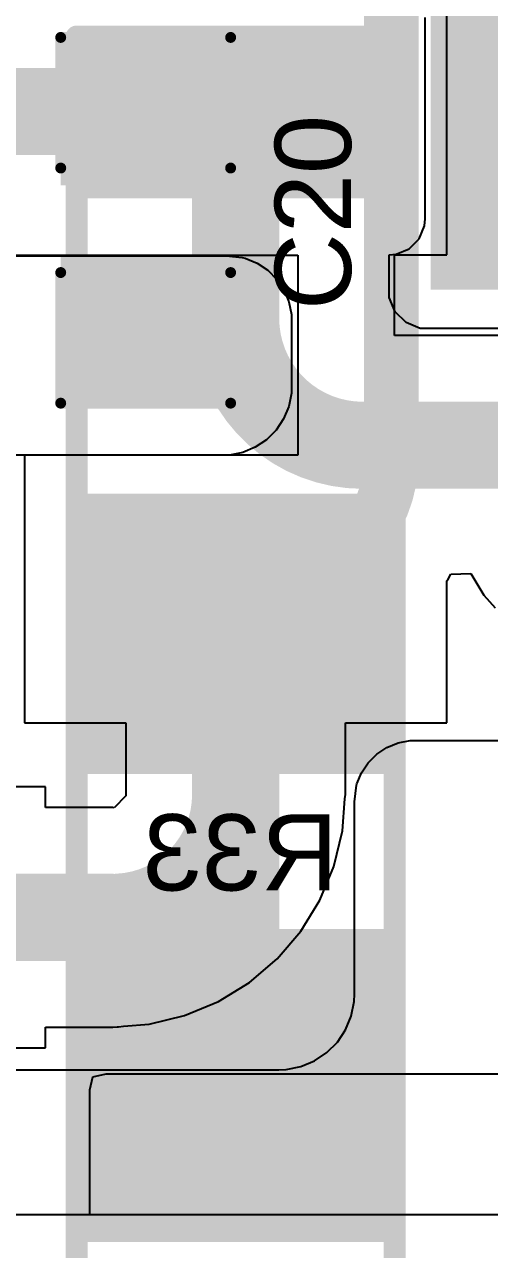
# Model space of a CAD drawing. Header units: inches. Extents: x 0 to 276, y 0 to 124.
# Drawn here: x 49.92 to 55.34, y 42.93 to 57.22 of the extents above; entities that cross this region are included whole.
import ezdxf

# ---------------------------------------------------------------- set-up
doc = ezdxf.new("R2010")
doc.units = ezdxf.units.IN
for name, color, linetype in [('Bottom Layer', 5, 'Continuous'), ('Bottom Overlay', 54, 'Continuous'), ('Bottom Paste', 16, 'Continuous'), ('Bottom Solder', 6, 'Continuous'), ('Top Layer', 1, 'Continuous'), ('Top Overlay', 2, 'Continuous'), ('Top Paste', 8, 'Continuous'), ('Top Solder', 216, 'Continuous')]:
    doc.layers.add(name, color=color, linetype=linetype)
doc.styles.add('Arial', font='', dxfattribs={"height": 0.2})
doc.styles.get('Arial').set_extended_font_data('Arial')

# ---------------------------------------------------------------- blocks, each defined once
blk = doc.blocks.new('RES_2512_17')
at = {"layer": 'Top Layer'}
for points in [[(-4.04999825, 1.70000041), (-2.44999891, 1.70000041), (-2.44999891, -1.70000041), (-4.04999825, -1.70000041)], [(2.45000145, 1.70000041), (4.050000789999999, 1.70000041), (4.050000789999999, -1.70000041), (2.45000145, -1.70000041)]]:
    blk.add_hatch(color=1, dxfattribs=at).paths.add_polyline_path(points)
at = {"layer": 'Top Paste'}
for points in [[(-4.04999825, 1.70000041), (-2.44999891, 1.70000041), (-2.44999891, -1.70000041), (-4.04999825, -1.70000041)], [(2.45000145, 1.70000041), (4.050000789999999, 1.70000041), (4.050000789999999, -1.70000041), (2.45000145, -1.70000041)]]:
    blk.add_hatch(color=8, dxfattribs=at).paths.add_polyline_path(points)
at = {"layer": 'Top Solder'}
for points in [[(-4.15159825, 1.80160041), (-2.34839891, 1.80160041), (-2.34839891, -1.80160041), (-4.15159825, -1.80160041)], [(2.34840145, 1.80160041), (4.15160079, 1.80160041), (4.15160079, -1.80160041), (2.34840145, -1.80160041)]]:
    blk.add_hatch(color=216, dxfattribs=at).paths.add_polyline_path(points)
at = {"layer": 'Top Overlay', "const_width": 0.254}
for points in [[(-4.2418, 1.8542), (4.236557439999999, 1.8542)], [(-4.2418, 1.8542), (-4.2418, -1.8542)], [(4.236557439999999, 1.8542), (4.236557439999999, -1.8542)], [(-4.2418, -1.8542), (4.236557439999999, -1.8542)]]:
    blk.add_lwpolyline(points, dxfattribs=at)
at = {"layer": 'Top Overlay', "const_width": 0.127}
for points in [[(-4.3053, 1.8542, 1), (-4.1783, 1.8542, 1)], [(-4.3053, 1.8542, 1), (-4.1783, 1.8542, 1)], [(4.17305744, 1.8542, 1), (4.30005744, 1.8542, 1)], [(4.17305744, 1.8542, 1), (4.30005744, 1.8542, 1)], [(-4.3053, -1.8542, 1), (-4.1783, -1.8542, 1)], [(-4.3053, -1.8542, 1), (-4.1783, -1.8542, 1)], [(4.17305744, -1.8542, 1), (4.30005744, -1.8542, 1)], [(4.17305744, -1.8542, 1), (4.30005744, -1.8542, 1)]]:
    blk.add_lwpolyline(points, format="xyb", close=True, dxfattribs=at)
blk = doc.blocks.new('RES_2512_B_20')
at = {"layer": 'Bottom Layer'}
for points in [[(-4.04999825, 1.70000041), (-2.44999891, 1.70000041), (-2.44999891, -1.70000041), (-4.04999825, -1.70000041)], [(2.45000145, 1.70000041), (4.050000789999999, 1.70000041), (4.050000789999999, -1.70000041), (2.45000145, -1.70000041)]]:
    blk.add_hatch(color=5, dxfattribs=at).paths.add_polyline_path(points)
at = {"layer": 'Bottom Paste'}
for points in [[(-4.04999825, 1.70000041), (-2.44999891, 1.70000041), (-2.44999891, -1.70000041), (-4.04999825, -1.70000041)], [(2.45000145, 1.70000041), (4.050000789999999, 1.70000041), (4.050000789999999, -1.70000041), (2.45000145, -1.70000041)]]:
    blk.add_hatch(color=16, dxfattribs=at).paths.add_polyline_path(points)
at = {"layer": 'Bottom Solder'}
for points in [[(-4.15159825, 1.80160041), (-2.34839891, 1.80160041), (-2.34839891, -1.80160041), (-4.15159825, -1.80160041)], [(2.34840145, 1.80160041), (4.15160079, 1.80160041), (4.15160079, -1.80160041), (2.34840145, -1.80160041)]]:
    blk.add_hatch(color=6, dxfattribs=at).paths.add_polyline_path(points)
at = {"layer": 'Bottom Overlay', "const_width": 0.254}
for points in [[(-4.2418, 1.8542), (4.236557439999999, 1.8542)], [(-4.2418, 1.8542), (-4.2418, -1.8542)], [(4.236557439999999, 1.8542), (4.236557439999999, -1.8542)], [(-4.2418, -1.8542), (4.236557439999999, -1.8542)]]:
    blk.add_lwpolyline(points, dxfattribs=at)
at = {"layer": 'Bottom Overlay', "const_width": 0.127}
for points in [[(-4.3053, 1.8542, 1), (-4.1783, 1.8542, 1)], [(-4.3053, 1.8542, 1), (-4.1783, 1.8542, 1)], [(4.17305744, 1.8542, 1), (4.30005744, 1.8542, 1)], [(4.17305744, 1.8542, 1), (4.30005744, 1.8542, 1)], [(-4.3053, -1.8542, 1), (-4.1783, -1.8542, 1)], [(-4.3053, -1.8542, 1), (-4.1783, -1.8542, 1)], [(4.17305744, -1.8542, 1), (4.30005744, -1.8542, 1)], [(4.17305744, -1.8542, 1), (4.30005744, -1.8542, 1)]]:
    blk.add_lwpolyline(points, format="xyb", close=True, dxfattribs=at)
blk = doc.blocks.new('RES_2512_B_21')
at = {"layer": 'Bottom Layer'}
for points in [[(-4.04999825, 1.70000041), (-2.44999891, 1.70000041), (-2.44999891, -1.70000041), (-4.04999825, -1.70000041)], [(2.45000145, 1.70000041), (4.050000789999999, 1.70000041), (4.050000789999999, -1.70000041), (2.45000145, -1.70000041)]]:
    blk.add_hatch(color=5, dxfattribs=at).paths.add_polyline_path(points)
at = {"layer": 'Bottom Paste'}
for points in [[(-4.04999825, 1.70000041), (-2.44999891, 1.70000041), (-2.44999891, -1.70000041), (-4.04999825, -1.70000041)], [(2.45000145, 1.70000041), (4.050000789999999, 1.70000041), (4.050000789999999, -1.70000041), (2.45000145, -1.70000041)]]:
    blk.add_hatch(color=16, dxfattribs=at).paths.add_polyline_path(points)
at = {"layer": 'Bottom Solder'}
for points in [[(-4.15159825, 1.80160041), (-2.34839891, 1.80160041), (-2.34839891, -1.80160041), (-4.15159825, -1.80160041)], [(2.34840145, 1.80160041), (4.15160079, 1.80160041), (4.15160079, -1.80160041), (2.34840145, -1.80160041)]]:
    blk.add_hatch(color=6, dxfattribs=at).paths.add_polyline_path(points)
at = {"layer": 'Bottom Overlay', "const_width": 0.254}
for points in [[(-4.2418, 1.8542), (4.236557439999999, 1.8542)], [(-4.2418, 1.8542), (-4.2418, -1.8542)], [(4.236557439999999, 1.8542), (4.236557439999999, -1.8542)], [(-4.2418, -1.8542), (4.236557439999999, -1.8542)]]:
    blk.add_lwpolyline(points, dxfattribs=at)
at = {"layer": 'Bottom Overlay', "const_width": 0.127}
for points in [[(-4.3053, 1.8542, 1), (-4.1783, 1.8542, 1)], [(-4.3053, 1.8542, 1), (-4.1783, 1.8542, 1)], [(4.17305744, 1.8542, 1), (4.30005744, 1.8542, 1)], [(4.17305744, 1.8542, 1), (4.30005744, 1.8542, 1)], [(-4.3053, -1.8542, 1), (-4.1783, -1.8542, 1)], [(-4.3053, -1.8542, 1), (-4.1783, -1.8542, 1)], [(4.17305744, -1.8542, 1), (4.30005744, -1.8542, 1)], [(4.17305744, -1.8542, 1), (4.30005744, -1.8542, 1)]]:
    blk.add_lwpolyline(points, format="xyb", close=True, dxfattribs=at)
blk = doc.blocks.new('C___1206_36')
at = {"layer": 'Top Layer'}
for points in [[(-2.03199746, 0.889), (-0.50799746, 0.889), (-0.50799746, -0.889), (-2.03199746, -0.889)], [(0.50799746, 0.889), (2.03199746, 0.889), (2.03199746, -0.889), (0.50799746, -0.889)]]:
    blk.add_hatch(color=1, dxfattribs=at).paths.add_polyline_path(points)
at = {"layer": 'Top Paste'}
for points in [[(-2.03199746, 0.889), (-0.50799746, 0.889), (-0.50799746, -0.889), (-2.03199746, -0.889)], [(0.50799746, 0.889), (2.03199746, 0.889), (2.03199746, -0.889), (0.50799746, -0.889)]]:
    blk.add_hatch(color=8, dxfattribs=at).paths.add_polyline_path(points)
at = {"layer": 'Top Solder'}
for points in [[(-2.13359746, 0.9905999999999999), (-0.40639746, 0.9905999999999999), (-0.40639746, -0.9905999999999999), (-2.13359746, -0.9905999999999999)], [(0.40639746, 0.9905999999999999), (2.13359746, 0.9905999999999999), (2.13359746, -0.9905999999999999), (0.40639746, -0.9905999999999999)]]:
    blk.add_hatch(color=216, dxfattribs=at).paths.add_polyline_path(points)
at = {"layer": 'Top Overlay', "const_width": 0.127}
for points in [[(-2.1336, 0.9905999999999999), (-0.6096, 0.9905999999999999)], [(-2.1336, 0.9905999999999999), (-2.1336, -0.9905999999999999)], [(0.6096, 0.9905999999999999), (2.1336, 0.9905999999999999)], [(2.1336, 0.9905999999999999), (2.1336, -0.9905999999999999)], [(-2.1336, -0.9905999999999999), (-0.6096, -0.9905999999999999)], [(0.6096, -0.9905999999999999), (2.1336, -0.9905999999999999)]]:
    blk.add_lwpolyline(points, dxfattribs=at)
at = {"layer": 'Top Overlay', "const_width": 0.0635}
for points in [[(-2.16535, 0.9905999999999999, 1), (-2.10185, 0.9905999999999999, 1)], [(-2.16535, 0.9905999999999999, 1), (-2.10185, 0.9905999999999999, 1)], [(-0.64135, 0.9905999999999999, 1), (-0.57785, 0.9905999999999999, 1)], [(0.57785, 0.9905999999999999, 1), (0.64135, 0.9905999999999999, 1)], [(2.10185, 0.9905999999999999, 1), (2.16535, 0.9905999999999999, 1)], [(2.10185, 0.9905999999999999, 1), (2.16535, 0.9905999999999999, 1)], [(-2.16535, -0.9905999999999999, 1), (-2.10185, -0.9905999999999999, 1)], [(-2.16535, -0.9905999999999999, 1), (-2.10185, -0.9905999999999999, 1)], [(-0.64135, -0.9905999999999999, 1), (-0.57785, -0.9905999999999999, 1)], [(0.57785, -0.9905999999999999, 1), (0.64135, -0.9905999999999999, 1)], [(2.10185, -0.9905999999999999, 1), (2.16535, -0.9905999999999999, 1)], [(2.10185, -0.9905999999999999, 1), (2.16535, -0.9905999999999999, 1)]]:
    blk.add_lwpolyline(points, format="xyb", close=True, dxfattribs=at)

msp = doc.modelspace()

# ---------------------------------------------------------------- hatches: boundary and pattern name
at = {"layer": 'Bottom Layer'}
msp.add_hatch(color=5, dxfattribs=at).paths.add_polyline_path([(54.65275582, 54.1266507), (55.71879381999999, 54.1266507), (55.71879381999999, 57.95362297999999), (54.65275582, 57.95362297999999)])

# ---------------------------------------------------------------- linework, layer by layer
for p, q in [((54.84083265999999, 54.53369332), (54.84083265999999, 57.65769012)), ((54.58925581999999, 54.95341562), (54.58925581999999, 57.30146781999999)), ((54.58118878, 54.87152855999999), (54.58925074, 54.95341307999999)), ((54.58925074, 54.95341307999999), (54.58925581999999, 54.95341562)), ((54.58925581999999, 54.95341562), (54.58925581999999, 54.95341562)), ((54.51851681999999, 54.72022837999999), (54.58118878, 54.87152855999999)), ((54.2514155, 54.54175528), (54.40271568, 54.60442724)), ((54.40271568, 54.60442724), (54.51851681999999, 54.72022837999999)), ((54.16953098, 54.53369332), (54.2514155, 54.54175528)), ((54.16953352, 54.1266507), (54.16953098, 54.53369332)), ((54.23303352, 53.59306528), (54.23303352, 54.53369332)), ((54.23303352, 54.53369332), (54.84083265999999, 54.53369332)), ((54.16953098, 54.036722), (54.16953352, 54.12664815999999)), ((54.23835735999999, 53.87056028), (54.16953098, 54.036722)), ((54.16953352, 54.12664815999999), (54.16953352, 54.1266507)), ((54.36553007999999, 53.74338756), (54.23835735999999, 53.87056028)), ((54.5316918, 53.67456118), (54.36553007999999, 53.74338756)), ((54.62161796, 53.67456371999999), (54.5316918, 53.67456118)), ((55.94756654, 53.67456371999999), (54.62161796, 53.67456371999999)), ((56.27236395999999, 53.59306528), (54.23303352, 53.59306528))]:
    msp.add_line(p, q, dxfattribs=at)
at = {"layer": 'Bottom Layer', "const_width": 1.016}
for points in [[(52.37883352, 53.7933773), (52.37883352, 56.09569172)], [(53.8601031, 52.31210771999999), (56.27236395999999, 52.31210771999999)], [(52.37883352, 45.55469171999999), (52.37883352, 49.59569202)]]:
    msp.add_lwpolyline(points, dxfattribs=at)
at = {"layer": 'Bottom Layer', "const_width": 0.508}
for points in [[(52.12483352, 56.09569172, 1), (52.63283352, 56.09569172, 1)], [(52.12483352, 53.7933773, 1), (52.63283352, 53.7933773, 1)], [(52.12483352, 53.7933773, 1), (52.63283352, 53.7933773, 1)], [(53.60610309999999, 52.31210771999999, 1), (54.11410309999999, 52.31210771999999, 1)], [(53.60610309999999, 52.31210771999999, 1), (54.11410309999999, 52.31210771999999, 1)], [(52.12483352, 49.59569202, 1), (52.63283352, 49.59569202, 1)], [(52.12483352, 45.55469171999999, 1), (52.63283352, 45.55469171999999, 1)]]:
    msp.add_lwpolyline(points, format="xyb", close=True, dxfattribs=at)
at = {"layer": 'Bottom Layer', "const_width": 1.016}
msp.add_lwpolyline([(53.8601031, 52.31210771999999, -0.4142135623730951), (52.37883352, 53.7933773)], format="xyb", dxfattribs=at)
at = {"layer": 'Top Layer'}
for p, q in [((24.892, 54.5317172), (53.10597202, 54.5317172)), ((37.49080386, 54.52373651999999), (52.26858227999999, 54.52373651999999)), ((52.26858227999999, 54.52373651999999), (52.26858736, 54.52372889999999)), ((52.26858736, 54.52372889999999), (52.2685899, 54.52373144)), ((52.2685899, 54.52373144), (52.26861784, 54.52373144)), ((52.26861784, 54.52373144), (52.45521893999999, 54.50153184)), ((52.45521893999999, 54.50153184), (52.49075608, 54.49446302)), ((52.49075608, 54.49446302), (52.6293715, 54.43704886)), ((53.10597202, 54.5317172), (53.10597202, 52.19658852)), ((52.6293715, 54.43704886), (52.75411852, 54.35369368)), ((52.75411852, 54.35369368), (52.86020924, 54.24760296)), ((52.86020924, 54.24760296), (52.94356442, 54.12285593999999)), ((52.94356442, 54.12285593999999), (53.00097858, 53.98424052)), ((53.00097858, 53.98424052), (53.03024954, 53.8370907)), ((53.03024954, 53.8370907), (53.030247, 53.7620718)), ((53.030247, 53.7620718), (53.03025208, 53.0004147)), ((53.03026478, 52.92125813999999), (52.99940124, 52.7659854)), ((53.03025208, 53.0004147), (53.030247, 53.00041216)), ((53.030247, 53.00041216), (53.03026478, 52.92125813999999)), ((52.99940124, 52.7659854), (52.93883493999999, 52.61972204)), ((52.93883493999999, 52.61972204), (52.85088743999999, 52.48808907999999)), ((52.85088743999999, 52.48808907999999), (52.7389471, 52.37614874)), ((52.7389471, 52.37614874), (52.60731414, 52.28820378)), ((52.22662402, 52.19679171999999), (49.6764818, 52.19679171999999)), ((53.10597202, 52.19658852), (49.91691565999999, 52.19658852)), ((49.91691565999999, 52.19658852), (49.91691565999999, 49.07259172)), ((52.30577803999999, 52.19677394), (52.22662402, 52.19679171999999)), ((52.46105077999999, 52.22763748), (52.30577803999999, 52.19677394)), ((52.60731414, 52.28820378), (52.46105077999999, 52.22763748)), ((54.84091393999999, 50.73065037999999), (54.8572563, 50.75056398)), ((54.8572563, 50.75056398), (54.88756612, 50.80726948)), ((54.88756612, 50.80726948), (55.12166014, 50.81416557999999)), ((55.12166014, 50.81416557999999), (55.27462402, 50.56455216)), ((54.84091393999999, 49.07259172), (54.84091393999999, 50.73065037999999)), ((55.27462402, 50.56455216), (55.40334868, 50.41383363999999)), ((49.91691565999999, 49.07259172), (51.09787596, 49.07259172)), ((51.09787596, 49.07259172), (51.09787596, 48.23648468)), ((53.65979108, 48.23648468), (53.65979108, 49.07259172)), ((53.65979108, 49.07259172), (54.84091393999999, 49.07259172)), ((54.02547996, 48.70885355999999), (54.14305147999999, 48.7873167)), ((54.14305147999999, 48.7873167), (54.27367098, 48.84133488)), ((54.27367098, 48.84133488), (54.41232195999999, 48.86883292)), ((54.41232195999999, 48.86883292), (54.48299492, 48.86879228)), ((54.48299492, 48.86879228), (55.9364642, 48.86880244)), ((53.84687985999999, 48.49147528), (53.92547508000001, 48.60896044)), ((53.92547508000001, 48.60896044), (54.02547996, 48.70885355999999)), ((53.7927169, 48.36091673999999), (53.84687985999999, 48.49147528)), ((50.16001144, 48.32836918), (46.85801144, 48.32836918)), ((50.16001144, 48.08532674), (50.16001144, 48.32836918)), ((53.76502836, 48.15162328), (53.78948093999999, 48.3446963)), ((53.78948093999999, 48.3446963), (53.7927169, 48.36091673999999)), ((51.0997327, 48.22239022), (50.96081247999999, 48.08346999999999)), ((51.09787596, 48.23648468), (51.0997327, 48.22239022)), ((53.6238196, 47.81247232), (53.65332424, 48.18736362)), ((53.65332424, 48.18736362), (53.65979108, 48.23648468)), ((50.94671802, 48.08532674), (50.16001144, 48.08532674)), ((50.96081247999999, 48.08346999999999), (50.94671802, 48.08532674)), ((53.76501566, 45.90882105999999), (53.76502582, 48.15162074)), ((53.76502582, 48.15162074), (53.76502836, 48.15162328)), ((53.524531, 47.3989019), (53.6238196, 47.81247232)), ((53.36176526, 47.00595628), (53.524531, 47.3989019)), ((53.13953558, 46.64331032), (53.36176526, 47.00595628)), ((52.86331058, 46.31989212), (53.13953558, 46.64331032)), ((52.53989237999999, 46.04366712), (52.86331058, 46.31989212)), ((52.17724642, 45.82143744), (52.53989237999999, 46.04366712)), ((53.76076878, 45.82232644), (53.76501566, 45.90882105999999)), ((51.7843008, 45.6586717), (52.17724642, 45.82143744)), ((53.7270198, 45.65265951999999), (53.76076878, 45.82232644)), ((51.37073037999999, 45.5593831), (51.7843008, 45.6586717)), ((53.66081978, 45.49283764), (53.7270198, 45.65265951999999)), ((50.16001144, 45.28036917999999), (50.16001144, 45.52341162)), ((50.16001144, 45.52341162), (50.86918705999999, 45.52341162)), ((50.86918705999999, 45.52341162), (50.94671802, 45.523404)), ((50.94671802, 45.523404), (50.99666203999999, 45.52711239999999)), ((50.99666203999999, 45.52711239999999), (51.01309838, 45.52494324)), ((51.01309838, 45.52494324), (51.07218131999999, 45.53272072)), ((51.072034, 45.53587539999999), (51.37073037999999, 45.5593831)), ((51.07218131999999, 45.53272072), (51.072034, 45.53587539999999)), ((53.56471126, 45.34900252), (53.66081978, 45.49283764)), ((53.44238993999999, 45.22667866), (53.56471126, 45.34900252)), ((46.85801144, 45.28036917999999), (50.16001144, 45.28036917999999)), ((53.29855482, 45.13057014), (53.44238993999999, 45.22667866)), ((46.43661273999999, 45.02637426), (52.88256886, 45.02637426)), ((52.88256886, 45.02637426), (52.96906602, 45.03062114)), ((52.96906602, 45.03062114), (53.1387304, 45.06437012)), ((53.1387304, 45.06437012), (53.29855482, 45.13057014)), ((50.67891312, 44.79136837999999), (50.71526306, 44.94328578)), ((50.71526306, 44.94328578), (50.86717537999999, 44.97963826)), ((50.86717537999999, 44.97963826), (63.4492, 44.97963826)), ((50.67891312, 43.33458948), (50.67891312, 44.79136837999999)), ((59.0152617, 43.33469108), (38.08255274, 43.33469108)), ((72.2905844, 43.33458948), (50.67891312, 43.33458948))]:
    msp.add_line(p, q, dxfattribs=at)
for points, const_width in [([(54.19478619999999, 52.165758), (54.19478619999999, 58.48702552)], 0.635), ([(47.61877699999999, 56.20708849999999), (51.32984399999999, 56.20708849999999)], 1.016), ([(52.35419805999999, 50.7158879), (53.78162218, 51.14986975999999)], 0.635), ([(52.37883352, 48.23648468), (52.37883352, 50.63459012)], 1.016), ([(48.50901144, 46.80436918), (50.94671802, 46.80436918)], 1.016)]:
    msp.add_lwpolyline(points, dxfattribs=dict(at, const_width=const_width))
for points, const_width in [([(51.075844, 56.20708849999999, 1), (51.583844, 56.20708849999999, 1)], 0.508), ([(54.0360362, 52.165758, 1), (54.35353619999999, 52.165758, 1)], 0.3175), ([(54.0360362, 52.165758, 1), (54.35353619999999, 52.165758, 1)], 0.3175), ([(53.62287217999999, 51.14986975999999, 1), (53.94037218, 51.14986975999999, 1)], 0.3175), ([(53.62287472, 51.14986975999999, 1), (53.94037471999999, 51.14986975999999, 1)], 0.3175), ([(52.12483352, 50.63459012, 1), (52.63283352, 50.63459012, 1)], 0.508), ([(52.19544805999999, 50.7158879, 1), (52.51294806, 50.7158879, 1)], 0.3175), ([(52.12483352, 48.23648468, 1), (52.63283352, 48.23648468, 1)], 0.508), ([(52.12483352, 48.23648468, 1), (52.63283352, 48.23648468, 1)], 0.508), ([(50.69271801999999, 46.80436918, 1), (51.20071802, 46.80436918, 1)], 0.508), ([(50.75909838, 46.80590841999999, 1), (51.26709838, 46.80590841999999, 1)], 0.508)]:
    msp.add_lwpolyline(points, format="xyb", close=True, dxfattribs=dict(at, const_width=const_width))
for points, const_width in [([(54.19478619999999, 52.165758, -0.1955727492239143), (53.78162471999999, 51.14986975999999)], 0.635), ([(52.37883352, 48.23648468, -0.4006969945457711), (51.01309838, 46.80590841999999)], 1.016)]:
    msp.add_lwpolyline(points, format="xyb", dxfattribs=dict(at, const_width=const_width))

# ---------------------------------------------------------------- block references
at = {"rotation": 90}
for name, p in [('RES_2512_B_20', (52.37883352, 52.8456906)), ('C___1206_36', (51.32984399999999, 54.93709103999999)), ('RES_2512_17', (52.37891479999999, 47.384589)), ('RES_2512_B_21', (52.37883352, 42.3046906))]:
    msp.add_blockref(name, p, dxfattribs=at)

# ---------------------------------------------------------------- texts
at = {"layer": 'Bottom Overlay', "style": 'Arial', "text_generation_flag": 2}
msp.add_text('R33', height=0.889, dxfattribs=at).set_placement((53.57178262, 47.11791186))
at = {"layer": 'Top Overlay', "style": 'Arial'}
msp.add_text('C20', height=0.889, rotation=90, dxfattribs=at).set_placement((53.72415722, 53.88903624))

doc.saveas('drawing.dxf')
